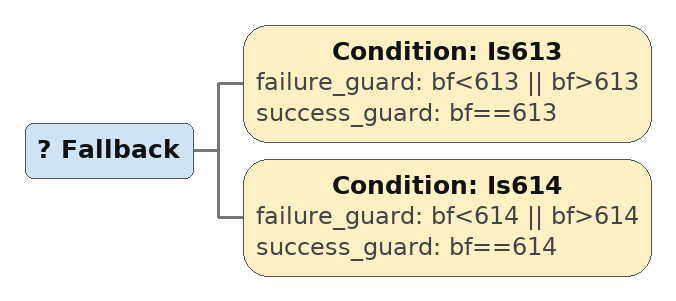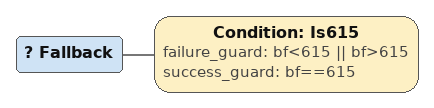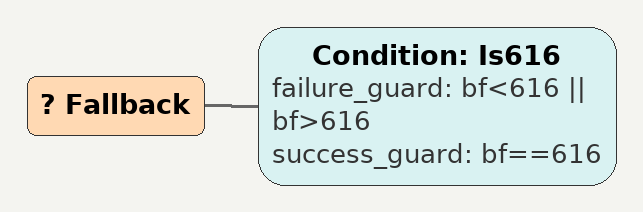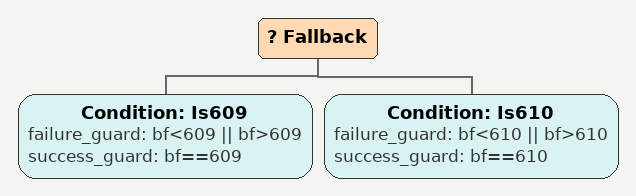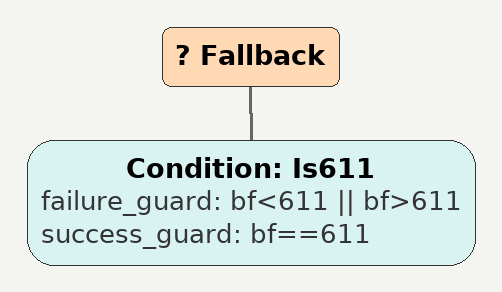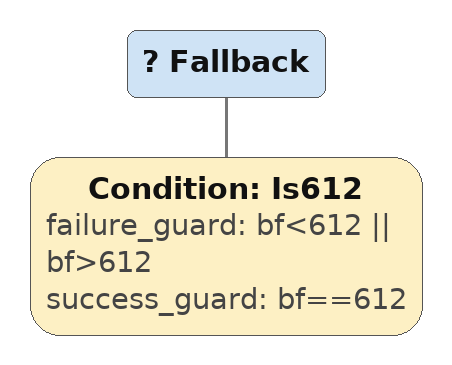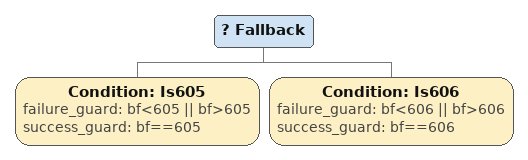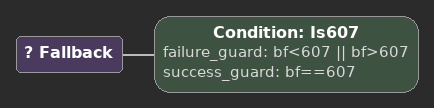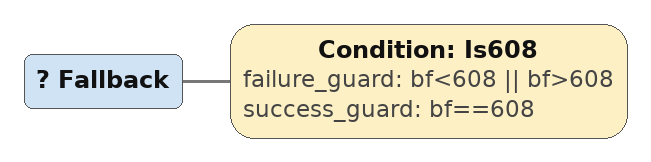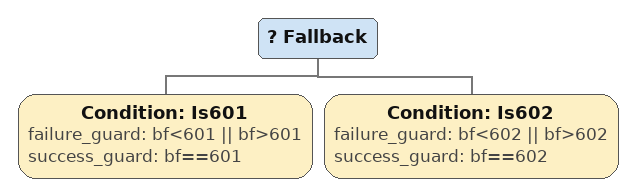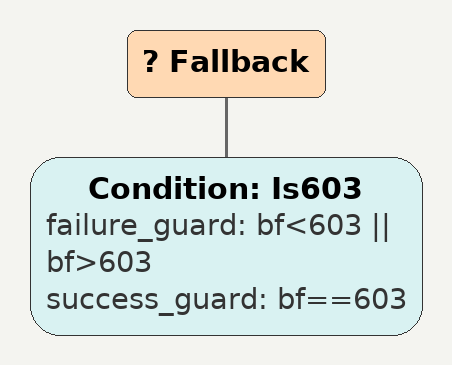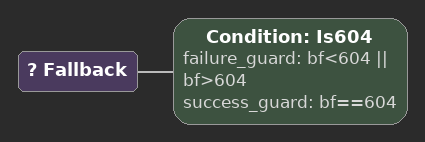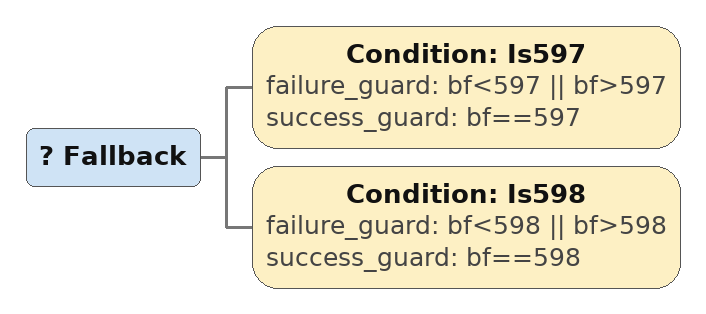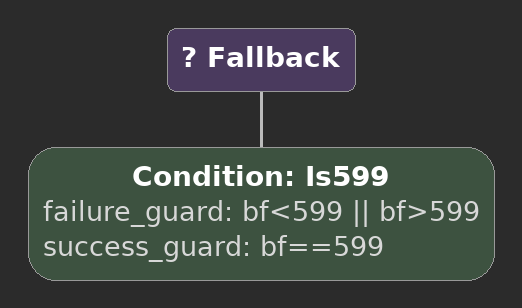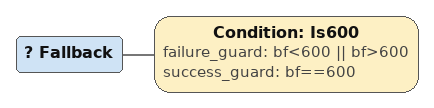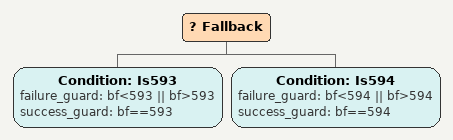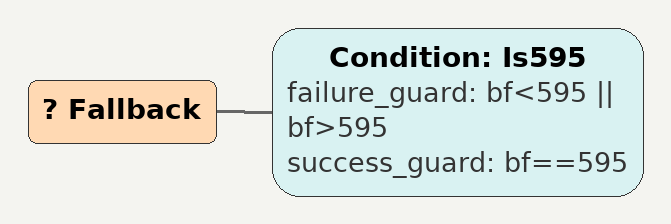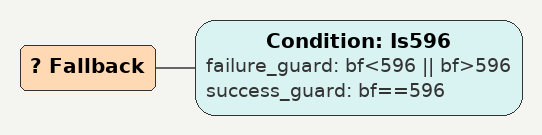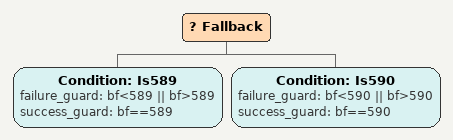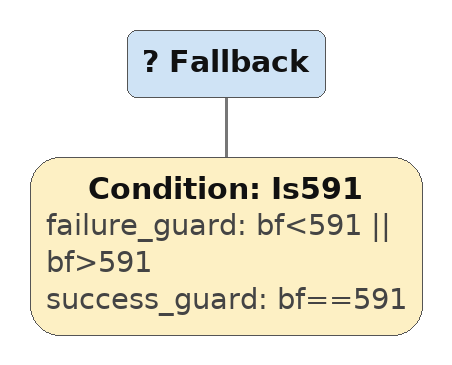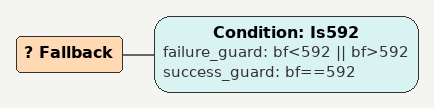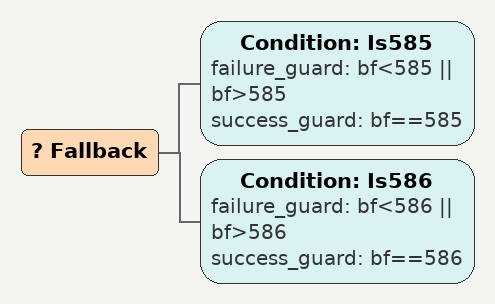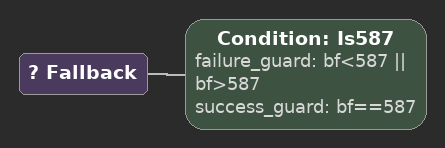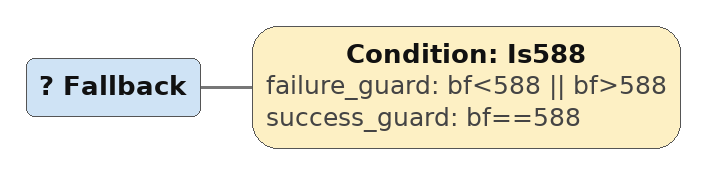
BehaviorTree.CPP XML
<Fallback>
    <Condition ID="Is613" failure_guard="bf&lt;613 || bf>613" success_guard="bf==613"/>
    <Condition ID="Is614" failure_guard="bf&lt;614 || bf>614" success_guard="bf==614"/>
        sequence612
        sequence
        children {
        } end_children
    } end_composite
</Fallback>

<Fallback>
    <Condition ID="Is615" failure_guard="bf&lt;615 || bf>615" success_guard="bf==615"/>
        sequence612
        sequence
        children {
        } end_children
    } end_composite
</Fallback>

<Fallback>
    <Condition ID="Is616" failure_guard="bf&lt;616 || bf>616" success_guard="bf==616"/>
        sequence612
        sequence
        children {
        } end_children
    } end_composite
</Fallback>

<Fallback>
    <Condition ID="Is609" failure_guard="bf&lt;609 || bf>609" success_guard="bf==609"/>
    <Condition ID="Is610" failure_guard="bf&lt;610 || bf>610" success_guard="bf==610"/>
        sequence608
        sequence
        children {
        } end_children
    } end_composite
</Fallback>

<Fallback>
    <Condition ID="Is611" failure_guard="bf&lt;611 || bf>611" success_guard="bf==611"/>
        sequence608
        sequence
        children {
        } end_children
    } end_composite
</Fallback>

<Fallback>
    <Condition ID="Is612" failure_guard="bf&lt;612 || bf>612" success_guard="bf==612"/>
        sequence608
        sequence
        children {
        } end_children
    } end_composite
</Fallback>

<Fallback>
    <Condition ID="Is605" failure_guard="bf&lt;605 || bf>605" success_guard="bf==605"/>
    <Condition ID="Is606" failure_guard="bf&lt;606 || bf>606" success_guard="bf==606"/>
        sequence604
        sequence
        children {
        } end_children
    } end_composite
</Fallback>

<Fallback>
    <Condition ID="Is607" failure_guard="bf&lt;607 || bf>607" success_guard="bf==607"/>
        sequence604
        sequence
        children {
        } end_children
    } end_composite
</Fallback>

<Fallback>
    <Condition ID="Is608" failure_guard="bf&lt;608 || bf>608" success_guard="bf==608"/>
        sequence604
        sequence
        children {
        } end_children
    } end_composite
</Fallback>

<Fallback>
    <Condition ID="Is601" failure_guard="bf&lt;601 || bf>601" success_guard="bf==601"/>
    <Condition ID="Is602" failure_guard="bf&lt;602 || bf>602" success_guard="bf==602"/>
        sequence600
        sequence
        children {
        } end_children
    } end_composite
</Fallback>

<Fallback>
    <Condition ID="Is603" failure_guard="bf&lt;603 || bf>603" success_guard="bf==603"/>
        sequence600
        sequence
        children {
        } end_children
    } end_composite
</Fallback>

<Fallback>
    <Condition ID="Is604" failure_guard="bf&lt;604 || bf>604" success_guard="bf==604"/>
        sequence600
        sequence
        children {
        } end_children
    } end_composite
</Fallback>

<Fallback>
    <Condition ID="Is597" failure_guard="bf&lt;597 || bf>597" success_guard="bf==597"/>
    <Condition ID="Is598" failure_guard="bf&lt;598 || bf>598" success_guard="bf==598"/>
        sequence596
        sequence
        children {
        } end_children
    } end_composite
</Fallback>

<Fallback>
    <Condition ID="Is599" failure_guard="bf&lt;599 || bf>599" success_guard="bf==599"/>
        sequence596
        sequence
        children {
        } end_children
    } end_composite
</Fallback>

<Fallback>
    <Condition ID="Is600" failure_guard="bf&lt;600 || bf>600" success_guard="bf==600"/>
        sequence596
        sequence
        children {
        } end_children
    } end_composite
</Fallback>

<Fallback>
    <Condition ID="Is593" failure_guard="bf&lt;593 || bf>593" success_guard="bf==593"/>
    <Condition ID="Is594" failure_guard="bf&lt;594 || bf>594" success_guard="bf==594"/>
        sequence592
        sequence
        children {
        } end_children
    } end_composite
</Fallback>

<Fallback>
    <Condition ID="Is595" failure_guard="bf&lt;595 || bf>595" success_guard="bf==595"/>
        sequence592
        sequence
        children {
        } end_children
    } end_composite
</Fallback>

<Fallback>
    <Condition ID="Is596" failure_guard="bf&lt;596 || bf>596" success_guard="bf==596"/>
        sequence592
        sequence
        children {
        } end_children
    } end_composite
</Fallback>

<Fallback>
    <Condition ID="Is589" failure_guard="bf&lt;589 || bf>589" success_guard="bf==589"/>
    <Condition ID="Is590" failure_guard="bf&lt;590 || bf>590" success_guard="bf==590"/>
        sequence588
        sequence
        children {
        } end_children
    } end_composite
</Fallback>

<Fallback>
    <Condition ID="Is591" failure_guard="bf&lt;591 || bf>591" success_guard="bf==591"/>
        sequence588
        sequence
        children {
        } end_children
    } end_composite
</Fallback>

<Fallback>
    <Condition ID="Is592" failure_guard="bf&lt;592 || bf>592" success_guard="bf==592"/>
        sequence588
        sequence
        children {
        } end_children
    } end_composite
</Fallback>

<Fallback>
    <Condition ID="Is585" failure_guard="bf&lt;585 || bf>585" success_guard="bf==585"/>
    <Condition ID="Is586" failure_guard="bf&lt;586 || bf>586" success_guard="bf==586"/>
        sequence584
        sequence
        children {
        } end_children
    } end_composite
</Fallback>

<Fallback>
    <Condition ID="Is587" failure_guard="bf&lt;587 || bf>587" success_guard="bf==587"/>
        sequence584
        sequence
        children {
        } end_children
    } end_composite
</Fallback>

<Fallback>
    <Condition ID="Is588" failure_guard="bf&lt;588 || bf>588" success_guard="bf==588"/>
        sequence584
        sequence
        children {
        } end_children
    } end_composite
</Fallback>
